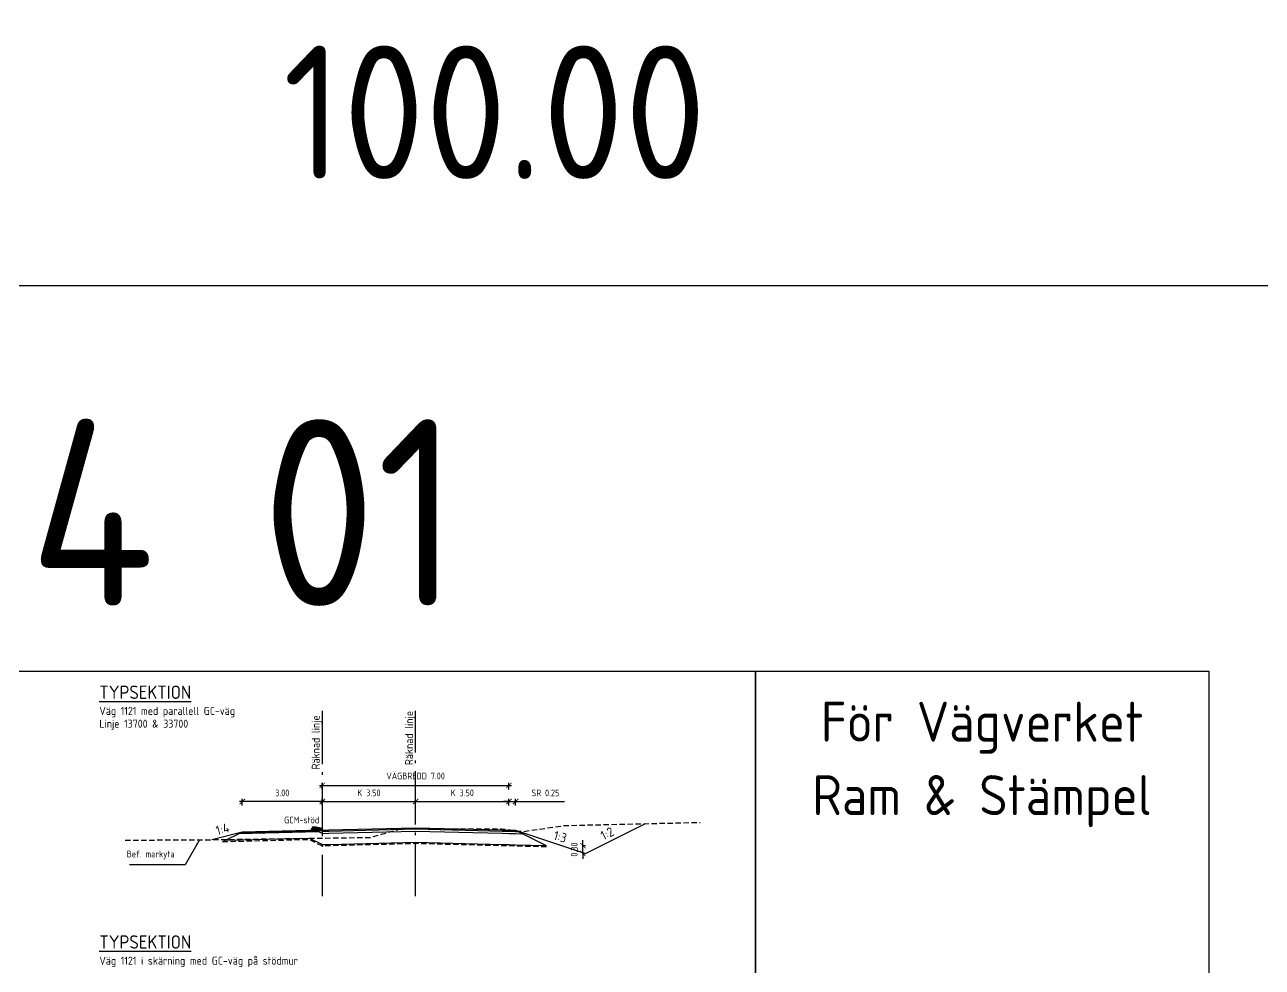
# Model space of a CAD drawing. Header units: metres. Extents: x 166439 to 168621, y 6226863 to 6228959.
# Drawn here: x 166595.54 to 166641.94, y 6226988.09 to 6227023.44 of the extents above; entities that cross this region are included whole.
import ezdxf
from ezdxf.enums import TextEntityAlignment as Align

# ---------------------------------------------------------------- set-up
doc = ezdxf.new("R2010")
doc.units = ezdxf.units.M
doc.header["$LTSCALE"] = 0.1
doc.header["$MEASUREMENT"] = 0
doc.linetypes.add('CENTRUMLINJE', pattern=[27, 20, -3, 1, -3])
doc.linetypes.add('DASHED_2', pattern=[3, 2, -1])
doc.layers.get('0').update_dxf_attribs({"linetype": 'CONTINUOUS'})
doc.layers.get('DEFPOINTS').update_dxf_attribs({"color": 5, "linetype": 'CONTINUOUS'})
for name, color, linetype in [('04_geotextil', 1, 'DASHED_2'), ('04_mått', 4, 'CONTINUOUS'), ('04_topp', 7, 'CONTINUOUS'), ('04_txt', 1, 'CONTINUOUS'), ('04_öb', 4, 'CONTINUOUS'), ('04_överyta', 3, 'CONTINUOUS'), ('900_kantsten', 4, 'CONTINUOUS'), ('900_RACKE', 4, 'CONTINUOUS'), ('M-372A', 8, 'DASHED_2'), ('M-374F', 7, 'CONTINUOUS'), ('M-374G', 7, 'CONTINUOUS'), ('M-378B', 7, 'CENTRUMLINJE'), ('SEK', 1, 'CONTINUOUS'), ('T19202X', 7, 'CONTINUOUS')]:
    doc.layers.add(name, color=color, linetype=linetype)
doc.styles.add('ISO', font='iso.shx')
doc.dimstyles.new('BH90$0', dxfattribs={"dimscale": 0.05, "dimtxt": 2.5, "dimasz": 2, "dimexe": 1, "dimexo": 5, "dimgap": 2, "dimtad": 1, "dimzin": 0, "dimdsep": 46, "dimtxsty": 'ISO', "dimblk1": 'ARCHTICK', "dimblk2": 'ARCHTICK', "dimsah": 1, "dimcen": 1.5, "dimdle": 1, "dimadec": 0, "dimazin": 0, "dimtfac": 1, "dimtix": 1, "dimtmove": 0, "dimatfit": 3, "dimfxl": 1.5, "dimfxlon": 1, "dimtolj": 1, "dimtzin": 0, "dimarcsym": 0})
doc.dimstyles.new('BH90$7', dxfattribs={"dimscale": 0.05, "dimtxt": 2.5, "dimasz": 3, "dimexe": 2, "dimexo": 20, "dimgap": 1, "dimtad": 1, "dimzin": 0, "dimdsep": 46, "dimtxsty": 'ISO', "dimblk1": 'OPEN90', "dimblk2": 'OPEN90', "dimsah": 1, "dimcen": 4, "dimdle": 2, "dimadec": 0, "dimazin": 0, "dimtfac": 1, "dimtix": 1, "dimtmove": 0, "dimatfit": 3, "dimfxl": 2, "dimtolj": 1, "dimtzin": 0, "dimarcsym": 0})

# ---------------------------------------------------------------- blocks, each defined once
blk = doc.blocks.new('_ARCHTICK')
at = {"color": 0, "linetype": 'ByBlock', "const_width": 0.15}
blk.add_lwpolyline([(-0.5, -0.5), (0.5, 0.5)], dxfattribs=at)
blk = doc.blocks.new('*D97')
at = {"layer": 'DEFPOINTS', "color": 0, "lineweight": -2}
for p, q in [((166563.162, 6227010.659), (166563.162, 6227015.659)), ((166663.162, 6227010.659), (166663.162, 6227015.659)), ((166561.162, 6227013.659), (166665.162, 6227013.659))]:
    blk.add_line(p, q, dxfattribs=at)
at = {"layer": 'DEFPOINTS', "color": 0}
for p in [(166663.162, 6227013.659), (166563.162, 6226999.189), (166663.162, 6226999.189)]:
    blk.add_point(p, dxfattribs=at)
at = {"layer": 'DEFPOINTS', "color": 0, "lineweight": -2, "xscale": 4, "yscale": 4, "zscale": 4, "rotation": 180}
blk.add_blockref('_ARCHTICK', (166563.162, 6227013.659), dxfattribs=at)
at = {"layer": 'DEFPOINTS', "color": 0, "lineweight": -2, "xscale": 4, "yscale": 4, "zscale": 4}
blk.add_blockref('_ARCHTICK', (166663.162, 6227013.659), dxfattribs=at)
at = {"layer": 'DEFPOINTS', "color": 0, "insert": (166613.162, 6227020.159), "char_height": 5, "attachment_point": 5, "style": 'ISO'}
blk.add_mtext('\\A1;100.00', dxfattribs=at)
blk = doc.blocks.new('*D99')
at = {"layer": '04_mått', "color": 0, "lineweight": -2}
for p, q in [((166606.597, 6226994.91), (166613.797, 6226994.909)), ((166606.697, 6226994.76), (166606.697, 6226995.01)), ((166613.697, 6226994.759), (166613.697, 6226995.009))]:
    blk.add_line(p, q, dxfattribs=at)
at = {"layer": 'DEFPOINTS', "color": 0}
for p in [(166613.697, 6226994.909), (166606.697, 6226993.234), (166613.697, 6226993.233)]:
    blk.add_point(p, dxfattribs=at)
at = {"layer": '04_mått', "color": 0, "lineweight": -2, "xscale": 0.2, "yscale": 0.2, "zscale": 0.2}
for p, rotation in [((166606.697, 6226994.91), 179.9918734699473), ((166613.697, 6226994.909), 359.9918734699473)]:
    blk.add_blockref('_ARCHTICK', p, dxfattribs=dict(at, rotation=rotation))
at = {"layer": '04_mått', "color": 0, "insert": (166610.197, 6226995.261), "char_height": 0.25, "attachment_point": 5, "rotation": 359.9919, "style": 'ISO'}
blk.add_mtext('\\A1;VÄGBREDD 7.00', dxfattribs=at)
blk = doc.blocks.new('*D100')
at = {"layer": '04_mått', "color": 0, "lineweight": -2}
for p, q in [((166606.797, 6226994.302), (166603.597, 6226994.302)), ((166603.697, 6226994.152), (166603.697, 6226994.402)), ((166606.697, 6226994.152), (166606.697, 6226994.402))]:
    blk.add_line(p, q, dxfattribs=at)
at = {"layer": 'DEFPOINTS', "color": 0}
for p in [(166603.697, 6226994.302), (166603.697, 6226993.233), (166606.697, 6226993.233)]:
    blk.add_point(p, dxfattribs=at)
at = {"layer": '04_mått', "color": 0, "lineweight": -2, "xscale": 0.2, "yscale": 0.2, "zscale": 0.2, "rotation": 180}
blk.add_blockref('_ARCHTICK', (166603.697, 6226994.302), dxfattribs=at)
at = {"layer": '04_mått', "color": 0, "lineweight": -2, "xscale": 0.2, "yscale": 0.2, "zscale": 0.2}
blk.add_blockref('_ARCHTICK', (166606.697, 6226994.302), dxfattribs=at)
at = {"layer": '04_mått', "color": 0, "insert": (166605.197, 6226994.627), "char_height": 0.25, "attachment_point": 5, "style": 'ISO'}
blk.add_mtext('\\A1;3.00', dxfattribs=at)
blk = doc.blocks.new('GCM')
at = {"layer": '900_kantsten'}
h = blk.add_hatch(dxfattribs=at)
h.set_pattern_fill('ANSI31', color=13, scale=0.005, style=0)
h.set_pattern_definition([(45, (-2.73174, -37.973982), (-0.01122532, 0.01122532), [])])
h.paths.add_polyline_path([(0, 0.052, 0.340353), (-0.007, 0.062), (-0.224, 0.119, 0.064734), (-0.229, 0.12), (-0.338, 0.12, 0.279707), (-0.383, 0.093), (-0.397, 0.067, 0.12054), (-0.4, 0.053), (-0.4, 0), (0, 0)])
blk.add_lwpolyline([(-0.383, 0.093), (-0.397, 0.067, 0.12054), (-0.4, 0.053), (-0.4, 0), (0, 0), (0, 0.052, 0.340353), (-0.007, 0.062), (-0.224, 0.119, 0.064734), (-0.229, 0.12), (-0.338, 0.12, 0.279707)], format="xyb", close=True)
blk = doc.blocks.new('*D101')
at = {"layer": '04_mått', "color": 0, "lineweight": -2}
for p, q in [((166613.697, 6226994.302), (166613.497, 6226994.302)), ((166613.697, 6226994.152), (166613.697, 6226994.402)), ((166613.697, 6226994.302), (166613.947, 6226994.302)), ((166613.947, 6226994.152), (166613.947, 6226994.402)), ((166613.947, 6226994.302), (166615.783, 6226994.302))]:
    blk.add_line(p, q, dxfattribs=at)
at = {"layer": 'DEFPOINTS', "color": 0}
for p in [(166613.947, 6226994.302), (166613.697, 6226993.238), (166613.947, 6226993.227)]:
    blk.add_point(p, dxfattribs=at)
at = {"layer": '04_mått', "color": 0, "lineweight": -2, "xscale": 0.2, "yscale": 0.2, "zscale": 0.2}
blk.add_blockref('_ARCHTICK', (166613.697, 6226994.302), dxfattribs=at)
at = {"layer": '04_mått', "color": 0, "lineweight": -2, "xscale": 0.2, "yscale": 0.2, "zscale": 0.2, "rotation": 180}
blk.add_blockref('_ARCHTICK', (166613.947, 6226994.302), dxfattribs=at)
at = {"layer": '04_mått', "color": 0, "insert": (166615.065, 6226994.627), "char_height": 0.25, "attachment_point": 5, "style": 'ISO'}
blk.add_mtext('\\A1;SR 0.25', dxfattribs=at)
blk = doc.blocks.new('*D258')
at = {"layer": '04_mått', "color": 0, "lineweight": -2}
for p, q in [((166616.471, 6226992.653), (166616.471, 6226992.853)), ((166616.471, 6226992.653), (166616.571, 6226992.653)), ((166616.471, 6226992.353), (166616.471, 6226992.653)), ((166616.471, 6226992.353), (166616.571, 6226992.353)), ((166616.471, 6226992.353), (166616.471, 6226992.153))]:
    blk.add_line(p, q, dxfattribs=at)
at = {"layer": 'DEFPOINTS', "color": 0}
for p in [(166616.46, 6226992.653), (166616.46, 6226992.353), (166616.471, 6226992.653)]:
    blk.add_point(p, dxfattribs=at)
at = {"layer": '04_mått', "color": 0, "lineweight": -2, "xscale": 0.2, "yscale": 0.2, "zscale": 0.2}
for p, rotation in [((166616.471, 6226992.653), 270), ((166616.471, 6226992.353), 90)]:
    blk.add_blockref('_ARCHTICK', p, dxfattribs=dict(at, rotation=rotation))
at = {"layer": '04_mått', "color": 0, "insert": (166616.146, 6226992.503), "char_height": 0.25, "attachment_point": 5, "rotation": 90, "style": 'ISO'}
blk.add_mtext('\\A1;0.30', dxfattribs=at)
blk = doc.blocks.new('*D202')
at = {"layer": '04_mått', "color": 0, "lineweight": -2}
for p, q in [((166610.097, 6226994.303), (166613.797, 6226994.303)), ((166610.197, 6226994.153), (166610.197, 6226994.403)), ((166613.697, 6226994.153), (166613.697, 6226994.403))]:
    blk.add_line(p, q, dxfattribs=at)
at = {"layer": 'DEFPOINTS', "color": 0}
for p in [(166613.697, 6226994.303), (166610.197, 6226992.083), (166613.697, 6226992.083)]:
    blk.add_point(p, dxfattribs=at)
at = {"layer": '04_mått', "color": 0, "lineweight": -2, "xscale": 0.2, "yscale": 0.2, "zscale": 0.2, "rotation": 180}
blk.add_blockref('_ARCHTICK', (166610.197, 6226994.303), dxfattribs=at)
at = {"layer": '04_mått', "color": 0, "lineweight": -2, "xscale": 0.2, "yscale": 0.2, "zscale": 0.2}
blk.add_blockref('_ARCHTICK', (166613.697, 6226994.303), dxfattribs=at)
at = {"layer": '04_mått', "color": 0, "insert": (166611.947, 6226994.628), "char_height": 0.25, "attachment_point": 5, "style": 'ISO'}
blk.add_mtext('\\A1;K 3.50', dxfattribs=at)
blk = doc.blocks.new('*D203')
at = {"layer": '04_mått', "color": 0, "lineweight": -2}
for p, q in [((166606.597, 6226994.303), (166610.297, 6226994.303)), ((166606.697, 6226994.153), (166606.697, 6226994.403)), ((166610.197, 6226994.153), (166610.197, 6226994.403))]:
    blk.add_line(p, q, dxfattribs=at)
at = {"layer": 'DEFPOINTS', "color": 0}
for p in [(166610.197, 6226994.303), (166606.697, 6226991.99), (166610.197, 6226992.083)]:
    blk.add_point(p, dxfattribs=at)
at = {"layer": '04_mått', "color": 0, "lineweight": -2, "xscale": 0.2, "yscale": 0.2, "zscale": 0.2, "rotation": 180}
blk.add_blockref('_ARCHTICK', (166606.697, 6226994.303), dxfattribs=at)
at = {"layer": '04_mått', "color": 0, "lineweight": -2, "xscale": 0.2, "yscale": 0.2, "zscale": 0.2}
blk.add_blockref('_ARCHTICK', (166610.197, 6226994.303), dxfattribs=at)
at = {"layer": '04_mått', "color": 0, "insert": (166608.447, 6226994.628), "char_height": 0.25, "attachment_point": 5, "style": 'ISO'}
blk.add_mtext('\\A1;K 3.50', dxfattribs=at)

msp = doc.modelspace()

# ---------------------------------------------------------------- hatches: boundary and pattern name
at = {"layer": '04_topp'}
h = msp.add_hatch(color=256, dxfattribs=at)
h.paths.add_polyline_path([(166611.8343, 6226993.2793), (166610.8502, 6226993.2777), (166610.6872, 6226993.2767), (166610.2137, 6226993.2748), (166613.4472, 6226993.194), (166613.6972, 6226993.1877), (166613.6972, 6226993.2327), (166613.4472, 6226993.239)])
h.paths.add_polyline_path([(166610.1972, 6226993.3202), (166610.1972, 6226993.2752), (166610.2137, 6226993.2748), (166610.6872, 6226993.2767), (166610.8502, 6226993.2777), (166611.8343, 6226993.2793)])
h.paths.add_polyline_path([(166610.1972, 6226993.3202), (166606.9472, 6226993.239), (166606.6972, 6226993.2327), (166606.6972, 6226993.1877), (166606.9472, 6226993.194), (166609.5888, 6226993.26), (166609.6062, 6226993.2647), (166609.6332, 6226993.2717), (166609.7292, 6226993.2717), (166610.1715, 6226993.2746), (166610.1972, 6226993.2752)])
h.paths.add_polyline_path([(166610.1715, 6226993.2746), (166609.7292, 6226993.2717), (166609.6332, 6226993.2717), (166609.6062, 6226993.2647), (166609.5888, 6226993.26)], flags=17)
msp.add_hatch(color=256, dxfattribs=at).paths.add_polyline_path([(166606.6971, 6226993.2327), (166606.2972, 6226993.2227), (166603.6971, 6226993.1577), (166603.6971, 6226993.1327), (166606.6971, 6226993.2077)])

# ---------------------------------------------------------------- linework, layer by layer
at = {"layer": '04_geotextil', "flags": 128}
msp.add_lwpolyline([(166615.0996, 6226992.6025), (166613.9355, 6226992.6316), (166613.6855, 6226992.6379), (166613.4355, 6226992.6441), (166610.2012, 6226992.725), (166606.959, 6226992.6439), (166606.6859, 6226992.6371), (166606.2188, 6226992.8707), (166602.96, 6226992.7892)], dxfattribs=at)
at = {"layer": '04_öb'}
for p, q in [((166603.6971, 6226993.1577), (166602.96, 6226992.7892)), ((166606.6971, 6226992.6874), (166606.23, 6226992.9209)), ((166613.9472, 6226993.2265), (166615.0949, 6226992.6526))]:
    msp.add_line(p, q, dxfattribs=at)
for points in [[(166606.23, 6226992.9209), (166603.0653, 6226992.8418)], [(166606.6971, 6226992.6874), (166606.9577, 6226992.6939), (166610.2012, 6226992.775), (166613.4367, 6226992.6941), (166613.6867, 6226992.6879), (166613.9367, 6226992.6816), (166615.0949, 6226992.6527)]]:
    msp.add_lwpolyline(points, dxfattribs=at)
at = {"layer": '04_överyta'}
for p, q in [((166603.6971, 6226993.1577), (166602.5564, 6226992.8726)), ((166606.6972, 6226993.1075), (166606.5731, 6226993.1696))]:
    msp.add_line(p, q, dxfattribs=at)
at = {"layer": '04_överyta', "flags": 128}
for points in [[(166606.6972, 6226993.2327), (166606.9472, 6226993.239), (166610.1972, 6226993.3202), (166613.4472, 6226993.239), (166613.6972, 6226993.2327), (166613.9472, 6226993.2265), (166616.5714, 6226992.3526), (166618.8136, 6226993.4737)], [(166606.6972, 6226993.2327), (166606.6972, 6226993.1877), (166606.9472, 6226993.194), (166610.1972, 6226993.2752), (166613.4472, 6226993.194), (166613.6972, 6226993.1877), (166613.6972, 6226993.2327), (166613.9472, 6226993.2265), (166613.9472, 6226993.2265)], [(166606.5731, 6226993.1696), (166603.5707, 6226993.0945)], [(166606.6977, 6226993.2077), (166603.6444, 6226993.1314)]]:
    msp.add_lwpolyline(points, dxfattribs=at)
at = {"layer": '04_överyta'}
for points in [[(166606.6971, 6226993.2327), (166603.6971, 6226993.1577)], [(166606.6972, 6226993.1077), (166606.6972, 6226993.1075), (166606.9472, 6226993.1138), (166610.1972, 6226993.1952), (166610.1972, 6226993.1952), (166613.4472, 6226993.114), (166613.6972, 6226993.1077), (166613.9472, 6226993.1015), (166614.2104, 6226993.0949)]]:
    msp.add_lwpolyline(points, dxfattribs=at)
at = {"layer": 'DEFPOINTS', "flags": 128}
for points in [[(166561.8364, 6226943.7888), (166561.8364, 6226999.1888), (166622.9364, 6226999.1888), (166622.9364, 6226999.1888), (166622.9364, 6226953.6888), (166622.9364, 6226943.7888)], [(166622.9364, 6226953.6888), (166622.9364, 6226999.1888), (166639.9364, 6226999.1888), (166639.9364, 6226953.6888)]]:
    msp.add_lwpolyline(points, close=True, dxfattribs=at)
at = {"layer": 'M-372A', "flags": 128}
msp.add_lwpolyline([(166599.3046, 6226992.8541), (166602.3932, 6226992.8707), (166602.5732, 6226992.8727), (166604.4262, 6226992.8987), (166605.5382, 6226992.9147), (166607.9662, 6226992.9497), (166608.5042, 6226992.9577), (166608.5862, 6226992.9867), (166608.9172, 6226993.0767), (166609.1652, 6226993.1447), (166609.6062, 6226993.2647), (166609.6332, 6226993.2717), (166609.7292, 6226993.2717), (166610.1972, 6226993.2747), (166610.6872, 6226993.2767), (166610.8502, 6226993.2777), (166612.1162, 6226993.2797), (166612.4472, 6226993.2797), (166612.4812, 6226993.2797), (166613.4192, 6226993.2817), (166613.5392, 6226993.2627), (166613.6382, 6226993.2497), (166613.7402, 6226993.2377), (166613.8442, 6226993.2247), (166614.1152, 6226993.1907), (166614.2202, 6226993.1777), (166614.7932, 6226993.2587), (166615.7622, 6226993.4037), (166619.8202, 6226993.4967), (166620.8664, 6226993.5209)], dxfattribs=at)
at = {"layer": 'M-374F', "color": 144, "linetype": 'Continuous'}
msp.add_lwpolyline([(166606.6972, 6226993.1877), (166606.6972, 6226993.1875), (166606.9472, 6226993.1938), (166610.1972, 6226993.275), (166610.1972, 6226993.2752), (166613.4472, 6226993.194), (166613.6972, 6226993.1877), (166613.9472, 6226993.1815), (166614.042, 6226993.1791)], dxfattribs=at)
at = {"layer": 'M-374G', "color": 144, "linetype": 'Continuous'}
msp.add_lwpolyline([(166606.6972, 6226993.2327), (166606.6972, 6226993.1877), (166606.9472, 6226993.194), (166610.1972, 6226993.2752), (166613.4472, 6226993.194), (166613.6972, 6226993.1877), (166613.6972, 6226993.2327), (166613.9472, 6226993.2265), (166613.9472, 6226993.2265)], dxfattribs=at)
at = {"layer": 'M-378B', "linetype": 'CENTRUMLINJE'}
for p, q in [((166606.6971, 6226997.7039), (166606.6971, 6226990.7477)), ((166610.1972, 6226990.7477), (166610.1972, 6226997.7039))]:
    msp.add_line(p, q, dxfattribs=at)
at = {"layer": 'T19202X', "color": 7}
msp.add_circle((166610.1972, 6226991.6247), 0.001, dxfattribs=at)

# ---------------------------------------------------------------- block references
at = {"layer": '900_RACKE', "rotation": 1.432096188332161}
msp.add_blockref('GCM', (166606.6971, 6226993.2327), dxfattribs=at)

# ---------------------------------------------------------------- texts
at = {"layer": '04_mått', "style": 'ISO'}
for s, rotation, p in [('1:4', 15.72471, (166602.7651, 6226993.0338)), ('1:2', 26.79424, (166617.2461, 6226992.8405)), ('1:3', 344.2704, (166615.3416, 6226992.879))]:
    msp.add_text(s, height=0.35, rotation=rotation, dxfattribs=at).set_placement(p)
at = {"layer": '04_mått', "insert": (166601.1592, 6226992.1341), "char_height": 0.25, "attachment_point": 9, "rotation": 359.99511, "style": 'ISO'}
msp.add_mtext('Bef. markyta', dxfattribs=at)
at = {"layer": '04_txt', "style": 'ISO'}
for p in [(166606.6002, 6226995.5064), (166610.1003, 6226995.671)]:
    msp.add_text('Räknad linje', height=0.3, rotation=90, dxfattribs=at).set_placement(p)
at = {"layer": '900_kantsten', "style": 'ISO'}
msp.add_text('GCM-stöd', height=0.25, dxfattribs=at).set_placement((166605.2667, 6226993.4863))
at = {"layer": 'DEFPOINTS', "style": 'ISO'}
for s, height, p in [('1 01 T 04 01', 7, (166587.8502, 6227001.6423)), ('För Vägverket', 1.5, (166631.4364, 6226996.548)), ('Ram & Stämpel', 1.5, (166631.4364, 6226993.7933))]:
    msp.add_text(s, height=height, dxfattribs=at).set_placement(p, align=Align.CENTER)
at = {"layer": 'SEK', "color": 7, "style": 'ISO'}
for p in [(166598.3364, 6226998.1528), (166598.3364, 6226988.7858)]:
    msp.add_text('%%UTYPSEKTION', height=0.5, dxfattribs=at).set_placement(p)
at = {"layer": 'SEK', "color": 3, "style": 'ISO'}
for s, p in [('Väg 1121 med parallell GC-väg', (166598.3364, 6226997.5514)), ('Linje 13700 & 33700', (166598.3364, 6226997.0727)), ('Väg 1121 i skärning med GC-väg på stödmur', (166598.3364, 6226988.1844))]:
    msp.add_text(s, height=0.3, dxfattribs=at).set_placement(p)

# ---------------------------------------------------------------- dimensions: what is measured, and where the dimension line sits
at = {"layer": '04_mått'}
dim = msp.add_linear_dim(base=(166613.6975, 6226994.9092), p1=(166606.6972, 6226993.2337), p2=(166613.6972, 6226993.2327), angle=359.99187, text='VÄGBREDD 7.00', dimstyle='BH90$0', override={"dimscale": 0.1}, dxfattribs=at)
dim.commit()
dim.dimension.update_dxf_attribs({"geometry": '*D99', "text_midpoint": (166610.1974, 6226994.9097), "dimtype": 161})
for p1, p2, distance, picture, middle in [((166606.6972, 6226993.2327), (166603.6972, 6226993.2327), -1.0698, '*D100', (166605.1972, 6226994.6275)), ((166616.4596, 6226992.3526), (166616.4596, 6226992.6526), -0.0118, '*D258', (166616.1464, 6226992.5026))]:
    dim = msp.add_aligned_dim(p1=p1, p2=p2, distance=distance, dimstyle='BH90$0', override={"dimscale": 0.1}, dxfattribs=at)
    dim.commit()
    dim.dimension.update_dxf_attribs({"geometry": picture, "text_midpoint": middle})
at = {"layer": '04_mått', "color": 4}
dim = msp.add_linear_dim(base=(166610.197, 6226994.3027), p1=(166606.697, 6226991.9903), p2=(166610.197, 6226992.0833), text='K <>', dimstyle='BH90$0', override={"dimscale": 0.1}, dxfattribs=at)
dim.commit()
dim.dimension.update_dxf_attribs({"geometry": '*D203', "text_midpoint": (166608.447, 6226994.6277)})
dim = msp.add_aligned_dim(p1=(166610.197, 6226992.0833), p2=(166613.697, 6226992.0833), distance=2.2194, text='K <>', dimstyle='BH90$0', override={"dimscale": 0.1}, dxfattribs=at)
dim.commit()
dim.dimension.update_dxf_attribs({"geometry": '*D202', "text_midpoint": (166611.947, 6226994.6277)})
at = {"layer": '04_mått'}
dim = msp.add_linear_dim(base=(166613.9471, 6226994.3015), p1=(166613.6971, 6226993.2383), p2=(166613.9471, 6226993.2265), text='SR <>', dimstyle='BH90$0', override={"dimscale": 0.1}, dxfattribs=at)
dim.commit()
dim.dimension.update_dxf_attribs({"geometry": '*D101', "text_midpoint": (166615.0649, 6226994.3015), "dimtype": 160})
at = {"layer": 'DEFPOINTS'}
dim = msp.add_linear_dim(base=(166663.1617, 6227013.6588), p1=(166563.1617, 6226999.1888), p2=(166663.1617, 6226999.1888), dimstyle='BH90$0', override={"dimscale": 2}, dxfattribs=at)
dim.commit()
dim.dimension.update_dxf_attribs({"geometry": '*D97', "text_midpoint": (166613.1617, 6227020.1588)})

# ---------------------------------------------------------------- leaders
at = {"layer": '04_mått', "annotation_type": 0, "has_hookline": 1, "hookline_direction": 1, "text_width": 1.6964, "horizontal_direction": (1, -8.5e-05, 0)}
msp.add_leader([(166602.09, 6226992.8665), (166601.5592, 6226991.9341), (166601.3592, 6226991.9341)], dimstyle='BH90$7', override={"dimscale": 0.1, "dimasz": 2, "dimexe": 1, "dimexo": 5, "dimgap": 2, "dimcen": 1.5, "dimdle": 1}, dxfattribs=at)

doc.saveas('drawing.dxf')
